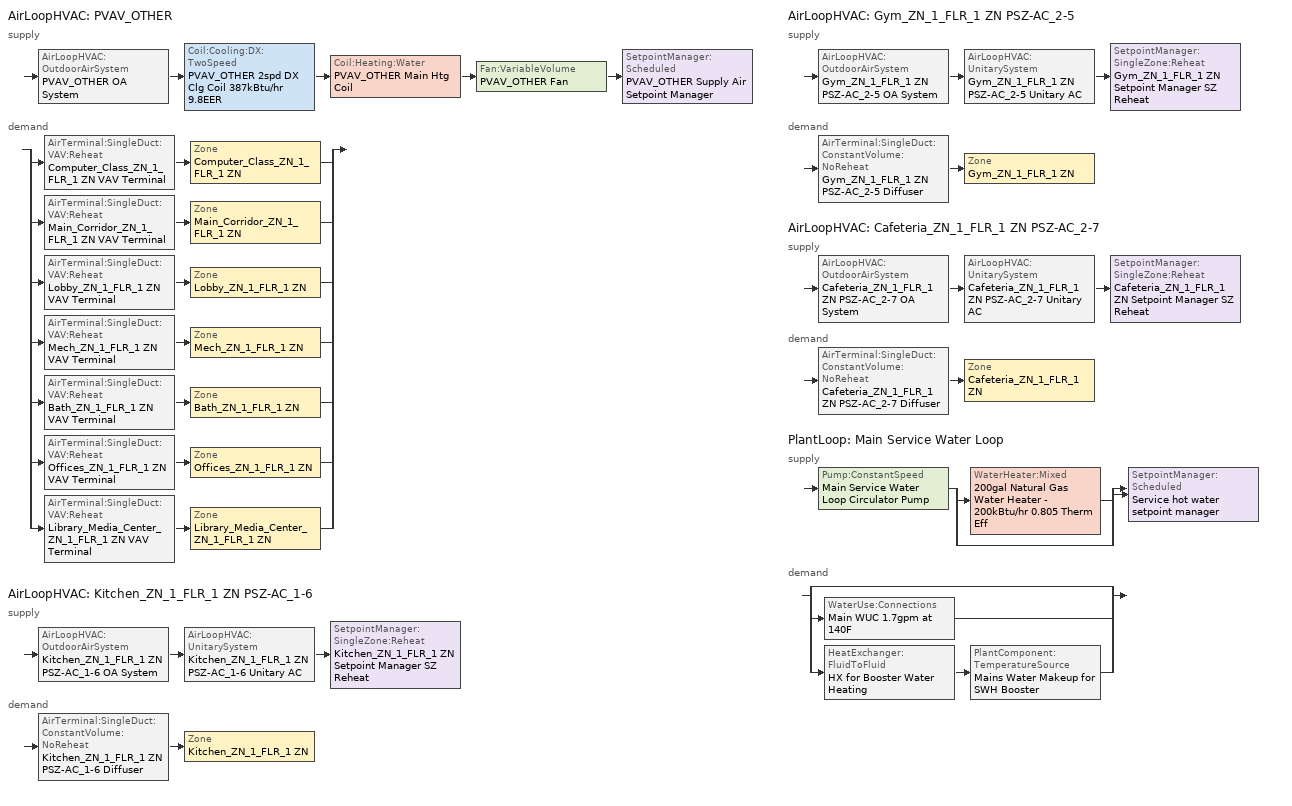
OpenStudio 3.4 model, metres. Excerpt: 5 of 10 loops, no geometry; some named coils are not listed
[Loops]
AirLoopHVAC 'PVAV_OTHER'
 supply: AirLoopHVAC:OutdoorAirSystem 'PVAV_OTHER OA System' > Coil:Cooling:DX:TwoSpeed 'PVAV_OTHER 2spd DX Clg Coil 387kBtu/hr 9.8EER' > Coil:Heating:Water 'PVAV_OTHER Main Htg Coil' > Fan:VariableVolume 'PVAV_OTHER Fan' > SetpointManager:Scheduled 'PVAV_OTHER Supply Air Setpoint Manager'
 demand: split
  | AirTerminal:SingleDuct:VAV:Reheat 'Computer_Class_ZN_1_FLR_1 ZN VAV Terminal' > Zone 'Computer_Class_ZN_1_FLR_1 ZN'
  | AirTerminal:SingleDuct:VAV:Reheat 'Main_Corridor_ZN_1_FLR_1 ZN VAV Terminal' > Zone 'Main_Corridor_ZN_1_FLR_1 ZN'
  | AirTerminal:SingleDuct:VAV:Reheat 'Lobby_ZN_1_FLR_1 ZN VAV Terminal' > Zone 'Lobby_ZN_1_FLR_1 ZN'
  | AirTerminal:SingleDuct:VAV:Reheat 'Mech_ZN_1_FLR_1 ZN VAV Terminal' > Zone 'Mech_ZN_1_FLR_1 ZN'
  | AirTerminal:SingleDuct:VAV:Reheat 'Bath_ZN_1_FLR_1 ZN VAV Terminal' > Zone 'Bath_ZN_1_FLR_1 ZN'
  | AirTerminal:SingleDuct:VAV:Reheat 'Offices_ZN_1_FLR_1 ZN VAV Terminal' > Zone 'Offices_ZN_1_FLR_1 ZN'
  | AirTerminal:SingleDuct:VAV:Reheat 'Library_Media_Center_ZN_1_FLR_1 ZN VAV Terminal' > Zone 'Library_Media_Center_ZN_1_FLR_1 ZN'
AirLoopHVAC 'Kitchen_ZN_1_FLR_1 ZN PSZ-AC_1-6'
 supply: AirLoopHVAC:OutdoorAirSystem 'Kitchen_ZN_1_FLR_1 ZN PSZ-AC_1-6 OA System' > AirLoopHVAC:UnitarySystem 'Kitchen_ZN_1_FLR_1 ZN PSZ-AC_1-6 Unitary AC' > SetpointManager:SingleZone:Reheat 'Kitchen_ZN_1_FLR_1 ZN Setpoint Manager SZ Reheat'
 demand: AirTerminal:SingleDuct:ConstantVolume:NoReheat 'Kitchen_ZN_1_FLR_1 ZN PSZ-AC_1-6 Diffuser' > Zone 'Kitchen_ZN_1_FLR_1 ZN'
AirLoopHVAC 'Gym_ZN_1_FLR_1 ZN PSZ-AC_2-5'
 supply: AirLoopHVAC:OutdoorAirSystem 'Gym_ZN_1_FLR_1 ZN PSZ-AC_2-5 OA System' > AirLoopHVAC:UnitarySystem 'Gym_ZN_1_FLR_1 ZN PSZ-AC_2-5 Unitary AC' > SetpointManager:SingleZone:Reheat 'Gym_ZN_1_FLR_1 ZN Setpoint Manager SZ Reheat'
 demand: AirTerminal:SingleDuct:ConstantVolume:NoReheat 'Gym_ZN_1_FLR_1 ZN PSZ-AC_2-5 Diffuser' > Zone 'Gym_ZN_1_FLR_1 ZN'
AirLoopHVAC 'Cafeteria_ZN_1_FLR_1 ZN PSZ-AC_2-7'
 supply: AirLoopHVAC:OutdoorAirSystem 'Cafeteria_ZN_1_FLR_1 ZN PSZ-AC_2-7 OA System' > AirLoopHVAC:UnitarySystem 'Cafeteria_ZN_1_FLR_1 ZN PSZ-AC_2-7 Unitary AC' > SetpointManager:SingleZone:Reheat 'Cafeteria_ZN_1_FLR_1 ZN Setpoint Manager SZ Reheat'
 demand: AirTerminal:SingleDuct:ConstantVolume:NoReheat 'Cafeteria_ZN_1_FLR_1 ZN PSZ-AC_2-7 Diffuser' > Zone 'Cafeteria_ZN_1_FLR_1 ZN'
PlantLoop 'Main Service Water Loop'
 supply: Pump:ConstantSpeed 'Main Service Water Loop Circulator Pump' > split
  | WaterHeater:Mixed '200gal Natural Gas Water Heater - 200kBtu/hr 0.805 Therm Eff'
  | bypass
  join > SetpointManager:Scheduled 'Service hot water setpoint manager'
 demand: split
  | bypass
  | WaterUse:Connections 'Main WUC 1.7gpm at 140F'
  | HeatExchanger:FluidToFluid 'HX for Booster Water Heating' > PlantComponent:TemperatureSource 'Mains Water Makeup for SWH Booster'
[Sizing:Zone] Zone Cooling Design Supply Air Temperature Input Method=SupplyAirTemperature; Zone Cooling Design Supply Air Temperature {C}=12.7778; Zone Cooling Design Supply Air Temperature Difference {deltaC}=11.11; Zone Heating Design Supply Air Temperature Input Method=SupplyAirTemperature; Zone Heating Design Supply Air Temperature {C}=50; Zone Heating Design Supply Air Temperature Difference {deltaC}=11.11; Zone Cooling Design Supply Air Humidity Ratio {kg-H2O/kg-air}=0.0085; Zone Heating Design Supply Air Humidity Ratio {kg-H2O/kg-air}=0.008; Cooling Design Air Flow Method=DesignDay; Heating Design Air Flow Method=DesignDay; Account for Dedicated Outdoor Air System=No; Dedicated Outdoor Air System Control Strategy=NeutralSupplyAir; Dedicated Outdoor Air Low Setpoint Temperature for Design {C}=autosize; Dedicated Outdoor Air High Setpoint Temperature for Design {C}=autosize
Name | Design Minimum Zone Ventilation Efficiency
Bath_ZN_1_FLR_1 ZN; Computer_Class_ZN_1_FLR_1 ZN; Library_Media_Center_ZN_1_FLR_1 ZN; Lobby_ZN_1_FLR_1 ZN; Main_Corridor_ZN_1_FLR_1 ZN; Mech_ZN_1_FLR_1 ZN; Offices_ZN_1_FLR_1 ZN | 0.6
Cafeteria_ZN_1_FLR_1 ZN; Gym_ZN_1_FLR_1 ZN; Kitchen_ZN_1_FLR_1 ZN
[Zone equipment]
Bath_ZN_1_FLR_1 ZN: Bath_ZN_1_FLR_1 ZN VAV Terminal, Bath_ZN_1_FLR_1 ZN Exhaust Fan
Cafeteria_ZN_1_FLR_1 ZN: Cafeteria_ZN_1_FLR_1 ZN PSZ-AC_2-7 Diffuser
Computer_Class_ZN_1_FLR_1 ZN: Computer_Class_ZN_1_FLR_1 ZN VAV Terminal
Gym_ZN_1_FLR_1 ZN: Gym_ZN_1_FLR_1 ZN PSZ-AC_2-5 Diffuser
Kitchen_ZN_1_FLR_1 ZN: Kitchen_ZN_1_FLR_1 ZN PSZ-AC_1-6 Diffuser, Kitchen_ZN_1_FLR_1 ZN Exhaust Fan
Library_Media_Center_ZN_1_FLR_1 ZN: Library_Media_Center_ZN_1_FLR_1 ZN VAV Terminal, Library_Media_Center_ZN_1_FLR_1 ZN Dummy Transfer Air (Source) Fan
Lobby_ZN_1_FLR_1 ZN: Lobby_ZN_1_FLR_1 ZN VAV Terminal
Main_Corridor_ZN_1_FLR_1 ZN: Main_Corridor_ZN_1_FLR_1 ZN VAV Terminal
Mech_ZN_1_FLR_1 ZN: Mech_ZN_1_FLR_1 ZN VAV Terminal
Offices_ZN_1_FLR_1 ZN: Offices_ZN_1_FLR_1 ZN VAV Terminal
[PlantLoop]
Main Service Water Loop: Glycol Concentration=0; Maximum Loop Temperature {C}=60; Minimum Loop Temperature {C}=10; Plant Loop Volume {m3}=Autocalculate; Load Distribution Scheme=Optimal
[Sizing:Plant]
Main Service Water Loop: Loop Type=Heating; Design Loop Exit Temperature {C}=60; Loop Design Temperature Difference {deltaC}=5; Sizing Option=NonCoincident; Zone Timesteps in Averaging Window=1; Coincident Sizing Factor Mode=None
[SetpointManager:Scheduled] Control Variable=Temperature
Name | Schedule | Setpoint Node or NodeList
PVAV_OTHER Supply Air Setpoint Manager | Supply Air Temp - 55.0F | PVAV_OTHER Supply Outlet Node
Service hot water setpoint manager | Service Water Loop Temp - 140F | Main Service Water Loop Supply Outlet Node
[AirLoopHVAC] Availability Schedule=SchoolPrimary HVACOperationSchd; Design Supply Air Flow Rate {m3/s}=autosize; Design Return Air Flow Fraction of Supply Air Flow=1
PVAV_OTHER; Kitchen_ZN_1_FLR_1 ZN PSZ-AC_1-6; Gym_ZN_1_FLR_1 ZN PSZ-AC_2-5; Cafeteria_ZN_1_FLR_1 ZN PSZ-AC_2-7
[Sizing:System] Type of Load to Size On=Sensible; Preheat Design Temperature {C}=7.22222; Preheat Design Humidity Ratio {kg-H2O/kg-Air}=0.008; Precool Design Temperature {C}=12.7778; Precool Design Humidity Ratio {kg-H2O/kg-Air}=0.008; Central Cooling Design Supply Air Temperature {C}=12.7778; Sizing Option=Coincident; 100% Outdoor Air in Cooling=No; 100% Outdoor Air in Heating=No; Central Cooling Design Supply Air Humidity Ratio {kg-H2O/kg-Air}=0.0085; Central Heating Design Supply Air Humidity Ratio {kg-H2O/kg-Air}=0.008; Cooling Design Air Flow Method=DesignDay; Heating Design Air Flow Method=DesignDay; System Outdoor Air Method=ZoneSum; Zone Maximum Outdoor Air Fraction=1; Cooling Supply Air Flow Rate Per Floor Area {m3/s-m2}=0.00996765; Cooling Fraction of Autosized Cooling Supply Air Flow Rate=1; Cooling Supply Air Flow Rate Per Unit Cooling Capacity {m3/s-W}=3.94755e-05; Heating Supply Air Flow Rate Per Floor Area {m3/s-m2}=0.00996765; Heating Fraction of Autosized Heating Supply Air Flow Rate=1; Heating Fraction of Autosized Cooling Supply Air Flow Rate=1; Heating Supply Air Flow Rate Per Unit Heating Capacity {m3/s-W}=3.15882e-05; Cooling Design Capacity Method=CoolingDesignCapacity; Cooling Design Capacity {W}=autosize; Cooling Design Capacity Per Floor Area {W/m2}=234.7; Fraction of Autosized Cooling Design Capacity=1; Heating Design Capacity Method=HeatingDesignCapacity; Heating Design Capacity {W}=autosize; Heating Design Capacity Per Floor Area {W/m2}=157; Fraction of Autosized Heating Design Capacity=1; Central Cooling Capacity Control Method=OnOff; Occupant Diversity=autosize
Name | Design Outdoor Air Flow Rate {m3/s} | Central Heating Maximum System Air Flow Ratio | Central Heating Design Supply Air Temperature {C}
PVAV_OTHER | 2.188337 | 0.3 | 12.7778
Kitchen_ZN_1_FLR_1 ZN PSZ-AC_1-6; Gym_ZN_1_FLR_1 ZN PSZ-AC_2-5; Cafeteria_ZN_1_FLR_1 ZN PSZ-AC_2-7 | Autosize | 1 | 50
[Fan:VariableVolume]
PVAV_OTHER Fan: Availability Schedule=Always On Discrete; Fan Total Efficiency=0.6006; Pressure Rise {Pa}=1389.92; Maximum Flow Rate {m3/s}=Autosize; Fan Power Minimum Flow Rate Input Method=Fraction; Fan Power Minimum Flow Fraction=0.25; Fan Power Minimum Air Flow Rate {m3/s}=0; Motor Efficiency=0.924; Motor In Airstream Fraction=1; Fan Power Coefficient 1=0.04076; Fan Power Coefficient 2=0.0881; Fan Power Coefficient 3=-0.0729; Fan Power Coefficient 4=0.9437; Fan Power Coefficient 5=0
[Coil:Cooling:DX:TwoSpeed] Availability Schedule=Always On Discrete; Rated High Speed Total Cooling Capacity {W}=Autosize; Rated High Speed Sensible Heat Ratio=Autosize; Rated High Speed Air Flow Rate {m3/s}=Autosize; Unit Internal Static Air Pressure {Pa}=773.3; Total Cooling Capacity Function of Temperature Curve=PSZ-AC_Unitary_PackagecoolCapFT; Total Cooling Capacity Function of Flow Fraction Curve=PSZ-AC_Unitary_PackagecoolFFF; Energy Input Ratio Function of Temperature Curve=PSZ-AC DX Unitary Package EIRFT; Energy Input Ratio Function of Flow Fraction Curve=PSZ-AC_Unitary_PackagecoolEIRFFF; Part Load Fraction Correlation Curve=PSZ-AC_Unitary_PackagecoolPLR; Rated Low Speed Total Cooling Capacity {W}=Autosize; Rated Low Speed Sensible Heat Ratio=0.69; Low Speed Total Cooling Capacity Function of Temperature Curve=PSZ-AC_Unitary_PackagecoolCapFT; Low Speed Energy Input Ratio Function of Temperature Curve=PSZ-AC DX Unitary Package EIRFT; Condenser Type=AirCooled; Minimum Outdoor Dry-Bulb Temperature for Compressor Operation {C}=-25; High Speed Evaporative Condenser Effectiveness=0; High Speed Evaporative Condenser Air Flow Rate {m3/s}=Autosize; High Speed Evaporative Condenser Pump Rated Power Consumption {W}=Autosize; Low Speed Evaporative Condenser Effectiveness=0; Low Speed Evaporative Condenser Air Flow Rate {m3/s}=Autosize; Low Speed Evaporative Condenser Pump Rated Power Consumption {W}=Autosize; Basin Heater Capacity {W/K}=10; Basin Heater Setpoint Temperature {C}=2
Name | Rated High Speed COP {W/W} | Rated Low Speed COP {W/W}
PVAV_OTHER 2spd DX Clg Coil 387kBtu/hr 9.8EER | 3.39929 | 3.39929
Kitchen_ZN_1_FLR_1 ZN PSZ-AC_1-6 2spd DX AC Clg Coil 89kBtu/hr 11.0EER; Gym_ZN_1_FLR_1 ZN PSZ-AC_2-5 2spd DX AC Clg Coil 97kBtu/hr 11.0EER | 3.79883 | 3.79883
Cafeteria_ZN_1_FLR_1 ZN PSZ-AC_2-7 2spd DX AC Clg Coil 176kBtu/hr 10.8EER | 3.73224 | 3.73224
[Controller:OutdoorAir] Maximum Outdoor Air Flow Rate {m3/s}=Autosize; Economizer Control Type=DifferentialEnthalpy; Economizer Control Action Type=ModulateFlow; Lockout Type=LockoutWithHeating; Minimum Limit Type=FixedMinimum; Minimum Outdoor Air Schedule=SchoolPrimary MinOA_MotorizedDamper_Sched; High Humidity Control=No
Name | Minimum Outdoor Air Flow Rate {m3/s} | Controller Mechanical Ventilation | Heat Recovery Bypass Control Type | Maximum Fraction of Outdoor Air Schedule
Controller Outdoor Air 4 | 0 | PVAV_OTHER Ventilation Controller | BypassWhenWithinEconomizerLimits
Kitchen_ZN_1_FLR_1 ZN PSZ-AC_1-6 OA System Controller | autosize | Controller Mechanical Ventilation 1 | BypassWhenWithinEconomizerLimits
Gym_ZN_1_FLR_1 ZN PSZ-AC_2-5 OA System Controller | 0 | Controller Mechanical Ventilation 2 | BypassWhenWithinEconomizerLimits | GymZN1FLR1ZNPSZAC25maxOASch
Cafeteria_ZN_1_FLR_1 ZN PSZ-AC_2-7 OA System Controller | autosize | Controller Mechanical Ventilation 3 | BypassWhenOAFlowGreaterThanMinimum | CafeteriaZN1FLR1ZNPSZAC27maxOASch
[Controller:MechanicalVentilation]
Name | Availability Schedule | Demand Controlled Ventilation
PVAV_OTHER Ventilation Controller | SchoolPrimary MinOA_MotorizedDamper_Sched
Controller Mechanical Ventilation 1; Controller Mechanical Ventilation 3 | Always On Discrete
Controller Mechanical Ventilation 2 | Always On Discrete | Yes
[AirLoopHVAC:OutdoorAirSystem]
Name | Controller
PVAV_OTHER OA System | Controller Outdoor Air 4
Kitchen_ZN_1_FLR_1 ZN PSZ-AC_1-6 OA System | Kitchen_ZN_1_FLR_1 ZN PSZ-AC_1-6 OA System Controller
Gym_ZN_1_FLR_1 ZN PSZ-AC_2-5 OA System | Gym_ZN_1_FLR_1 ZN PSZ-AC_2-5 OA System Controller
Cafeteria_ZN_1_FLR_1 ZN PSZ-AC_2-7 OA System | Cafeteria_ZN_1_FLR_1 ZN PSZ-AC_2-7 OA System Controller
[AirTerminal:SingleDuct:VAV:Reheat] Availability Schedule=Always On Discrete; Maximum Air Flow Rate {m3/s}=AutoSize; Zone Minimum Air Flow Input Method=Constant; Constant Minimum Air Flow Fraction=0.44843; Fixed Minimum Air Flow Rate {m3/s}=0; Maximum Hot Water or Steam Flow Rate {m3/s}=AutoSize; Minimum Hot Water or Steam Flow Rate {m3/s}=0; Convergence Tolerance=0.001; Damper Heating Action=ReverseWithLimits; Maximum Flow per Zone Floor Area During Reheat {m3/s-m2}=AutoSize; Maximum Flow Fraction During Reheat=AutoSize; Maximum Reheat Air Temperature {C}=50; Control For Outdoor Air=No
Name | Reheat Coil
Computer_Class_ZN_1_FLR_1 ZN VAV Terminal | Computer_Class_ZN_1_FLR_1 ZN Reheat Coil
Main_Corridor_ZN_1_FLR_1 ZN VAV Terminal | Main_Corridor_ZN_1_FLR_1 ZN Reheat Coil
Lobby_ZN_1_FLR_1 ZN VAV Terminal | Lobby_ZN_1_FLR_1 ZN Reheat Coil
Mech_ZN_1_FLR_1 ZN VAV Terminal | Mech_ZN_1_FLR_1 ZN Reheat Coil
Bath_ZN_1_FLR_1 ZN VAV Terminal | Bath_ZN_1_FLR_1 ZN Reheat Coil
Offices_ZN_1_FLR_1 ZN VAV Terminal | Offices_ZN_1_FLR_1 ZN Reheat Coil
Library_Media_Center_ZN_1_FLR_1 ZN VAV Terminal | Library_Media_Center_ZN_1_FLR_1 ZN Reheat Coil
[SetpointManager:SingleZone:Reheat] Minimum Supply Air Temperature {C}=12.7778; Maximum Supply Air Temperature {C}=50
Name | Control Zone | Setpoint Node or NodeList
Kitchen_ZN_1_FLR_1 ZN Setpoint Manager SZ Reheat | Kitchen_ZN_1_FLR_1 ZN | Kitchen_ZN_1_FLR_1 ZN PSZ-AC_1-6 Supply Outlet Node
Gym_ZN_1_FLR_1 ZN Setpoint Manager SZ Reheat | Gym_ZN_1_FLR_1 ZN | Gym_ZN_1_FLR_1 ZN PSZ-AC_2-5 Supply Outlet Node
Cafeteria_ZN_1_FLR_1 ZN Setpoint Manager SZ Reheat | Cafeteria_ZN_1_FLR_1 ZN | Cafeteria_ZN_1_FLR_1 ZN PSZ-AC_2-7 Supply Outlet Node
[Coil:Heating:Gas] Availability Schedule=Always On Discrete; Gas Burner Efficiency=0.8; Nominal Capacity {W}=AutoSize; Parasitic Electric Load {W}=0; Parasitic Gas Load {W}=0
Kitchen_ZN_1_FLR_1 ZN PSZ-AC_1-6 Gas Htg Coil 187kBtu/hr 0.8 Thermal Eff; Gym_ZN_1_FLR_1 ZN PSZ-AC_2-5 Gas Htg Coil 191kBtu/hr 0.8 Thermal Eff; Cafeteria_ZN_1_FLR_1 ZN PSZ-AC_2-7 Gas Htg Coil 401kBtu/hr 0.8 Thermal Eff
[Coil:Heating:Electric] Availability Schedule=Always Off Discrete; Efficiency=1; Nominal Capacity {W}=0
Kitchen_ZN_1_FLR_1 ZN PSZ-AC_1-6 No Heat; Gym_ZN_1_FLR_1 ZN PSZ-AC_2-5 No Heat; Cafeteria_ZN_1_FLR_1 ZN PSZ-AC_2-7 No Heat
[Fan:OnOff] Availability Schedule=Always On Discrete; Pressure Rise {Pa}=622.722; Maximum Flow Rate {m3/s}=autosize; Motor In Airstream Fraction=1
Name | Fan Total Efficiency | Motor Efficiency | Fan Power Ratio Function of Speed Ratio Curve | Fan Efficiency Ratio Function of Speed Ratio Curve
Kitchen_ZN_1_FLR_1 ZN PSZ-AC_1-6 Fan | 0.56225 | 0.865 | Fan On Off Power Curve | Fan On Off Efficiency Curve
Gym_ZN_1_FLR_1 ZN PSZ-AC_2-5 Fan | 0.56225 | 0.865 | Fan On Off Power Curve 1 | Fan On Off Efficiency Curve 1
Cafeteria_ZN_1_FLR_1 ZN PSZ-AC_2-7 Fan | 0.58175 | 0.895 | Fan On Off Power Curve 2 | Fan On Off Efficiency Curve 2
[AirLoopHVAC:UnitarySystem] Control Type=Load; Dehumidification Control Type=None; Availability Schedule=SchoolPrimary HVACOperationSchd; Fan Placement=DrawThrough; Supply Air Fan Operating Mode Schedule=SchoolPrimary HVACOperationSchd; DX Heating Coil Sizing Ratio=1; Use DOAS DX Cooling Coil=No; DOAS DX Cooling Coil Leaving Minimum Air Temperature {C}=2; Latent Load Control=SensibleOnlyLoadControl; Supply Air Flow Rate During Cooling Operation {m3/s}=Autosize; Supply Air Flow Rate During Heating Operation {m3/s}=Autosize; Supply Air Flow Rate When No Cooling or Heating is Required {m3/s}=Autosize; Maximum Supply Air Temperature {C}=80; Maximum Outdoor Dry-Bulb Temperature for Supplemental Heater Operation {C}=21; Maximum Cycling Rate {cycles/hr}=2.5; Heat Pump Time Constant {s}=60; Fraction of On-Cycle Power Use=0.01; Heat Pump Fan Delay Time {s}=60; Ancilliary On-Cycle Electric Power {W}=0; Ancilliary Off-Cycle Electric Power {W}=0
Name | Controlling Zone or Thermostat Location | Supply Fan | Heating Coil | Cooling Coil | Supplemental Heating Coil
Kitchen_ZN_1_FLR_1 ZN PSZ-AC_1-6 Unitary AC | Kitchen_ZN_1_FLR_1 ZN | Kitchen_ZN_1_FLR_1 ZN PSZ-AC_1-6 Fan | Kitchen_ZN_1_FLR_1 ZN PSZ-AC_1-6 Gas Htg Coil 187kBtu/hr 0.8 Thermal Eff | Kitchen_ZN_1_FLR_1 ZN PSZ-AC_1-6 2spd DX AC Clg Coil 89kBtu/hr 11.0EER | Kitchen_ZN_1_FLR_1 ZN PSZ-AC_1-6 No Heat
Gym_ZN_1_FLR_1 ZN PSZ-AC_2-5 Unitary AC | Gym_ZN_1_FLR_1 ZN | Gym_ZN_1_FLR_1 ZN PSZ-AC_2-5 Fan | Gym_ZN_1_FLR_1 ZN PSZ-AC_2-5 Gas Htg Coil 191kBtu/hr 0.8 Thermal Eff | Gym_ZN_1_FLR_1 ZN PSZ-AC_2-5 2spd DX AC Clg Coil 97kBtu/hr 11.0EER | Gym_ZN_1_FLR_1 ZN PSZ-AC_2-5 No Heat
Cafeteria_ZN_1_FLR_1 ZN PSZ-AC_2-7 Unitary AC | Cafeteria_ZN_1_FLR_1 ZN | Cafeteria_ZN_1_FLR_1 ZN PSZ-AC_2-7 Fan | Cafeteria_ZN_1_FLR_1 ZN PSZ-AC_2-7 Gas Htg Coil 401kBtu/hr 0.8 Thermal Eff | Cafeteria_ZN_1_FLR_1 ZN PSZ-AC_2-7 2spd DX AC Clg Coil 176kBtu/hr 10.8EER | Cafeteria_ZN_1_FLR_1 ZN PSZ-AC_2-7 No Heat
[AirTerminal:SingleDuct:ConstantVolume:NoReheat] Availability Schedule=Always On Discrete; Maximum Air Flow Rate {m3/s}=AutoSize
Kitchen_ZN_1_FLR_1 ZN PSZ-AC_1-6 Diffuser; Gym_ZN_1_FLR_1 ZN PSZ-AC_2-5 Diffuser; Cafeteria_ZN_1_FLR_1 ZN PSZ-AC_2-7 Diffuser
[Fan:ZoneExhaust] System Availability Manager Coupling Mode=Decoupled
Name | Availability Schedule | Fan Total Efficiency | Pressure Rise {Pa} | Maximum Flow Rate {m3/s} | Flow Fraction Schedule | Balanced Exhaust Fraction Schedule
Kitchen_ZN_1_FLR_1 ZN Exhaust Fan | SchoolPrimary Kitchen_Exhaust_SCH | 0.385 | 124.544 | 2.12376 | SchoolSecondary Kitchen_Exhaust_SCH_DCV | SchoolSecondary Kitchen Exhaust Fan Balanced Exhaust Fraction Schedule
Bath_ZN_1_FLR_1 ZN Exhaust Fan | SchoolPrimary Hours_of_operation | 0.385 | 124.544 | 0.283168
Library_Media_Center_ZN_1_FLR_1 ZN Dummy Transfer Air (Source) Fan | SchoolPrimary Hours_of_operation | 1 | 0 | 0.283168 |  | Bath_ZN_1_FLR_1 ZN Exhaust Fan Balanced Air Flow Schedule
[Refrigeration:System]
RefrSystem - Primary School: Refrigeration Condenser=Refrigeration Condenser Air Cooled 1; Minimum Condensing Temperature {C}=21; Refrigeration System Working Fluid Type=R404a; Suction Temperature Control Type=ConstantSuctionTemperature; Suction Piping Zone=Kitchen_ZN_1_FLR_1 ZN
[Refrigeration:Case]
Case Primary School: Availability Schedule=Always On Discrete; Zone=Kitchen_ZN_1_FLR_1 ZN; Rated Ambient Temperature {C}=23.8889; Rated Ambient Relative Humidity {percent}=55; Rated Total Cooling Capacity per Unit Length {W/m}=734; Rated Latent Heat Ratio=0.08; Rated Runtime Fraction=0.85; Case Length {m}=3.66; Case Operating Temperature {C}=2; Latent Case Credit Curve Type=CaseTemperatureMethod; Latent Case Credit Curve=Refrigeration Case Latent Credit Curve; Standard Case Fan Power per Unit Length {W/m}=15.7143; Operating Case Fan Power per Unit Length {W/m}=15.7143; Standard Case Lighting Power per Unit Length {W/m}=33; Installed Case Lighting Power per Unit Length {W/m}=33; Case Lighting Schedule=SchoolPrimary walkin_occ_lght_SCH; Fraction of Lighting Energy to Case=1; Anti-Sweat Heater Control Type=None; Humidity at Zero Anti-Sweat Heater Energy {percent}=0; Case Height {m}=1.5; Fraction of Anti-Sweat Heater Energy to Case=0.2; Case Defrost Power per Unit Length {W/m}=0; Case Defrost Type=None; Case Defrost Schedule=Refrigeration Defrost Schedule; Case Defrost Drip-Down Schedule=Refrigeration Defrost Schedule 1; Defrost Energy Correction Curve Type=None; Under Case HVAC Return Air Fraction=0.05; Refrigerated Case Restocking Schedule=SchoolPrimary Kitchen_ZN_1_FLR_1_Case:2_SELFCONTAINEDDISPLAYCASE_CaseStockingSched; Case Credit Fraction Schedule=Refrigeration Case Credit Schedule; Design Evaporator Temperature or Brine Inlet Temperature {C}=-5.56
[Refrigeration:WalkIn]
Walk-In Primary School: Availability Schedule=Always On Discrete; Rated Coil Cooling Capacity {W}=2686.44; Operating Temperature {C}=-23; Rated Cooling Source Temperature {C}=-28.3333; Rated Total Heating Power {W}=0; Rated Cooling Coil Fan Power {W}=249.978; Rated Circulation Fan Power {W}=0; Rated Total Lighting Power {W}=120.78; Lighting Schedule=SchoolSecondary BLDG_LIGHT_SCH; Defrost Type=Electric; Defrost Control Type=TimeSchedule; Defrost Schedule=Refrigeration Defrost Schedule 2; Defrost Drip-Down Schedule=Refrigeration Defrost Schedule 3; Defrost Power {W}=1500.6; Temperature Termination Defrost Fraction to Ice=0.7; Restocking Schedule=Kitchen_ZN_1_FLR_1_Case:1_WALKINFREEZER_WalkInStockingSched; Insulated Floor Surface Area {m2}=11.1484; Insulated Floor U-Value {W/m2-K}=0.207; WalkIn Zone Boundary 1=Refrigeration Walk In Zone Boundary 1
[Refrigeration:WalkIn:ZoneBoundary]
Refrigeration Walk In Zone Boundary 1: Zone=Kitchen_ZN_1_FLR_1 ZN; Total Insulated Surface Area Facing Zone {m2}=43.4; Insulated Surface U-Value Facing Zone {W/m2-K}=0.235; Area of Stocking Doors Facing Zone {m2}=2; Height of Stocking Doors Facing Zone {m}=2; Stocking Door Opening Schedule Name Facing Zone=door_wi_sched; Stocking Door Opening Protection Type Facing Zone=StripCurtain
[Refrigeration:Condenser:AirCooled]
Refrigeration Condenser Air Cooled 1: Rated Effective Total Heat Rejection Rate Curve=Curve Linear 1; Rated Subcooling Temperature Difference {deltaC}=0; Condenser Fan Speed Control Type=Fixed; Rated Fan Power {W}=946.525; Minimum Fan Air Flow Ratio=0.1
[EnergyManagementSystem:Sensor] Output Variable or Output Meter=Zone Lights Electricity Rate
Name | Output Variable or Output Meter Index Key
Bath_ZN_1_FLR_1ZN_LSr | Bath_ZN_1_FLR_1 ZN
Cafeteria_ZN_1_FLR_1ZN_LSr | Cafeteria_ZN_1_FLR_1 ZN
bob | Computer_Class_ZN_1_FLR_1 ZN
Gym_ZN_1_FLR_1ZN_LSr | Gym_ZN_1_FLR_1 ZN
Kitchen_ZN_1_FLR_1ZN_LSr | Kitchen_ZN_1_FLR_1 ZN
Library_Media_Center_ZN_1_FLR_1ZN_LSr | Library_Media_Center_ZN_1_FLR_1 ZN
Lobby_ZN_1_FLR_1ZN_LSr | Lobby_ZN_1_FLR_1 ZN
Main_Corridor_ZN_1_FLR_1ZN_LSr | Main_Corridor_ZN_1_FLR_1 ZN
Mech_ZN_1_FLR_1ZN_LSr | Mech_ZN_1_FLR_1 ZN
Offices_ZN_1_FLR_1ZN_LSr | Offices_ZN_1_FLR_1 ZN
[EnergyManagementSystem:Program]
PVAVPOD1OptimumStartProg0: IF DaylightSavings==0 && DayOfWeek>1 && Hour==5 && OAT_1<23.9 && OAT_1>1.7; SET PVAVPOD1ClgSch0 = 29.4; SET PVAVPOD1HtgSch0 = 15.6; ELSEIF DaylightSavings==0 && DayOfWeek==1 && Hour==7 && OAT_1<23.9 && OAT_1>1.7; SET PVAVPOD1ClgSch0 = 29.4; SET PVAVPOD1HtgSch0 = 15.6; ELSEIF DaylightSavings==1 && DayOfWeek>1 && Hour==4 && OAT_1<23.9 && OAT_1>1.7; SET PVAVPOD1ClgSch0 = 29.4; SET PVAVPOD1HtgSch0 = 15.6; ELSEIF DaylightSavings==1 && DayOfWeek==1 && Hour==6 && OAT_1<23.9 && OAT_1>1.7; SET PVAVPOD1ClgSch0 = 29.4; SET PVAVPOD1HtgSch0 = 15.6; ELSE; SET PVAVPOD1ClgSch0 = NULL; SET PVAVPOD1HtgSch0 = NULL; ENDIF
PVAVPOD2OptimumStartProg0: IF DaylightSavings==0 && DayOfWeek>1 && Hour==5 && OAT_2<23.9 && OAT_2>1.7; SET PVAVPOD2ClgSch0 = 29.4; SET PVAVPOD2HtgSch0 = 15.6; ELSEIF DaylightSavings==0 && DayOfWeek==1 && Hour==7 && OAT_2<23.9 && OAT_2>1.7; SET PVAVPOD2ClgSch0 = 29.4; SET PVAVPOD2HtgSch0 = 15.6; ELSEIF DaylightSavings==1 && DayOfWeek>1 && Hour==4 && OAT_2<23.9 && OAT_2>1.7; SET PVAVPOD2ClgSch0 = 29.4; SET PVAVPOD2HtgSch0 = 15.6; ELSEIF DaylightSavings==1 && DayOfWeek==1 && Hour==6 && OAT_2<23.9 && OAT_2>1.7; SET PVAVPOD2ClgSch0 = 29.4; SET PVAVPOD2HtgSch0 = 15.6; ELSE; SET PVAVPOD2ClgSch0 = NULL; SET PVAVPOD2HtgSch0 = NULL; ENDIF
Init_cafeteria_zn_1_flr_1_zn_psz_ac_2_7_supply_outlet_node_Temperature_Setpoint: SET cafeteria_zn_1_flr_1_zn_psz_ac_2_7_supply_outlet_node_Temperature_Setpoint = NULL; SET cafeteria_zn_1_flr_1_zn_psz_ac_2_7_supply_outlet_node_Temperature_Setpoint_Enable = 0
Override_cafeteria_zn_1_flr_1_zn_psz_ac_2_7_supply_outlet_node_Temperature_Setpoint: IF cafeteria_zn_1_flr_1_zn_psz_ac_2_7_supply_outlet_node_Temperature_Setpoint_Enable == 1; SET Energy_Management_System_Actuator_1 = cafeteria_zn_1_flr_1_zn_psz_ac_2_7_supply_outlet_node_Temperature_Setpoint; ELSE; SET Energy_Management_System_Actuator_1 = NULL; ENDIF
Init_gym_zn_1_flr_1_zn_psz_ac_2_5_supply_outlet_node_Temperature_Setpoint: SET gym_zn_1_flr_1_zn_psz_ac_2_5_supply_outlet_node_Temperature_Setpoint = NULL; SET gym_zn_1_flr_1_zn_psz_ac_2_5_supply_outlet_node_Temperature_Setpoint_Enable = 0
Override_gym_zn_1_flr_1_zn_psz_ac_2_5_supply_outlet_node_Temperature_Setpoint: IF gym_zn_1_flr_1_zn_psz_ac_2_5_supply_outlet_node_Temperature_Setpoint_Enable == 1; SET Energy_Management_System_Actuator_2 = gym_zn_1_flr_1_zn_psz_ac_2_5_supply_outlet_node_Temperature_Setpoint; ELSE; SET Energy_Management_System_Actuator_2 = NULL; ENDIF
[Pump:ConstantSpeed]
Main Service Water Loop Circulator Pump: Rated Flow Rate {m3/s}=autosize; Rated Pump Head {Pa}=29891; Rated Power Consumption {W}=autosize; Motor Efficiency=0.7; Fraction of Motor Inefficiencies to Fluid Stream=0; Pump Control Type=Intermittent; Design Power Sizing Method=PowerPerFlowPerPressure; Design Electric Power per Unit Flow Rate {W/(m3/s)}=348701.1; Design Shaft Power per Unit Flow Rate per Unit Head {W-s/m3-Pa}=1.28205
[WaterHeater:Mixed]
200gal Natural Gas Water Heater - 200kBtu/hr 0.805 Therm Eff: Tank Volume {m3}=0.757082; Setpoint Temperature Schedule=Service Water Loop Temp - 140F; Deadband Temperature Difference {deltaC}=2; Maximum Temperature Limit {C}=60; Heater Control Type=Cycle; Heater Maximum Capacity {W}=58614.2; Heater Fuel Type=NaturalGas; Heater Thermal Efficiency=0.805128; Off Cycle Parasitic Fuel Consumption Rate {W}=970.33; Off Cycle Parasitic Fuel Type=NaturalGas; Off Cycle Parasitic Heat Fraction to Tank=0; On Cycle Parasitic Fuel Consumption Rate {W}=970.33; On Cycle Parasitic Fuel Type=NaturalGas; On Cycle Parasitic Heat Fraction to Tank=0; Ambient Temperature Indicator=ThermalZone; Ambient Temperature Thermal Zone=Mech_ZN_1_FLR_1 ZN; Off Cycle Loss Coefficient to Ambient Temperature {W/K}=9.66218; On Cycle Loss Coefficient to Ambient Temperature {W/K}=9.66218; Use Side Effectiveness=1; Source Side Effectiveness=1; Use Side Design Flow Rate {m3/s}=autosize; Source Side Design Flow Rate {m3/s}=autosize; Indirect Water Heating Recovery Time {hr}=1.5; Source Side Flow Control Mode=IndirectHeatPrimarySetpoint
[WaterHeater:Sizing]
200gal Natural Gas Water Heater - 200kBtu/hr 0.805 Therm Eff: Design Mode=PeakDraw; Time Storage Can Meet Peak Draw {hr}=0.538503; Time for Tank Recovery {hr}=0; Nominal Tank Volume for Autosizing Plant Connections {m3}=1
[WaterUse:Connections]
Main WUC 1.7gpm at 140F: Drain Water Heat Exchanger Type=None; Drain Water Heat Exchanger Destination=Plant; Water Use Equipment Name 1=Main Service Water Use 1.7gpm at 140F
[WaterUse:Equipment:Definition]
Main Service Water Use Def 1.7gpm: Peak Flow Rate {m3/s}=0.000107253; Target Temperature Schedule=Mixed Water At Faucet Temp - 140F; Sensible Fraction Schedule=Fraction Sensible - 0.2; Latent Fraction Schedule=Fraction Latent - 0.05
[WaterUse:Equipment]
Main Service Water Use 1.7gpm at 140F: Water Use Equipment Definition=Main Service Water Use Def 1.7gpm; Flow Rate Fraction Schedule=SchoolPrimary BLDG_SWH_SCH
[HeatExchanger:FluidToFluid]
HX for Booster Water Heating: Loop Demand Side Design Flow Rate {m3/s}=autosize; Loop Supply Side Design Flow Rate {m3/s}=autosize; Heat Exchange Model Type=Ideal; Heat Exchanger U-Factor Times Area Value {W/K}=autosize; Control Type=UncontrolledOn; Minimum Temperature Difference to Activate Heat Exchanger {deltaC}=0.01; Heat Transfer Metering End Use Type=LoopToLoop; Component Override Cooling Control Temperature Mode=Loop; Sizing Factor=1; Operation Minimum Temperature Limit {C}=0; Operation Maximum Temperature Limit {C}=100
[PlantComponent:TemperatureSource]
Mains Water Makeup for SWH Booster: Design Volume Flow Rate {m3/s}=autosize; Temperature Specification Type=Scheduled; Source Temperature {C}=8; Source Temperature Schedule=Mains Water Temperature
[EnergyManagementSystem:Actuator]
Name | Actuated Component | Actuated Component Type | Actuated Component Control Type
Energy_Management_System_Actuator_1 | Cafeteria_ZN_1_FLR_1 ZN PSZ-AC_2-7 Supply Outlet Node | System Node Setpoint | Temperature Setpoint
Energy_Management_System_Actuator_2 | Gym_ZN_1_FLR_1 ZN PSZ-AC_2-5 Supply Outlet Node | System Node Setpoint | Temperature Setpoint
Energy_Management_System_Actuator_3 | Kitchen_ZN_1_FLR_1 ZN PSZ-AC_1-6 Supply Outlet Node | System Node Setpoint | Temperature Setpoint
Energy_Management_System_Actuator_4 | Cafeteria_ZN_1_FLR_1 ZN PSZ-AC_2-7 Supply Outlet Node | System Node Setpoint | Humidity Ratio Setpoint
Energy_Management_System_Actuator_5 | Gym_ZN_1_FLR_1 ZN PSZ-AC_2-5 Supply Outlet Node | System Node Setpoint | Humidity Ratio Setpoint
Energy_Management_System_Actuator_6 | Kitchen_ZN_1_FLR_1 ZN PSZ-AC_1-6 Supply Outlet Node | System Node Setpoint | Humidity Ratio Setpoint
Energy_Management_System_Actuator_7 | Cafeteria_ZN_1_FLR_1 ZN PSZ-AC_2-7 Supply Outlet Node | System Node Setpoint | Mass Flow Rate Setpoint
Energy_Management_System_Actuator_8 | Gym_ZN_1_FLR_1 ZN PSZ-AC_2-5 Supply Outlet Node | System Node Setpoint | Mass Flow Rate Setpoint
Energy_Management_System_Actuator_9 | Kitchen_ZN_1_FLR_1 ZN PSZ-AC_1-6 Supply Outlet Node | System Node Setpoint | Mass Flow Rate Setpoint
Energy_Management_System_Actuator_10 | Bath_ZN_1_FLR_1 ZN | Zone Temperature Control | Heating Setpoint
Energy_Management_System_Actuator_11 | Cafeteria_ZN_1_FLR_1 ZN | Zone Temperature Control | Heating Setpoint
Energy_Management_System_Actuator_12 | Computer_Class_ZN_1_FLR_1 ZN | Zone Temperature Control | Heating Setpoint
Energy_Management_System_Actuator_22 | Gym_ZN_1_FLR_1 ZN | Zone Temperature Control | Heating Setpoint
Energy_Management_System_Actuator_23 | Kitchen_ZN_1_FLR_1 ZN | Zone Temperature Control | Heating Setpoint
Energy_Management_System_Actuator_24 | Library_Media_Center_ZN_1_FLR_1 ZN | Zone Temperature Control | Heating Setpoint
Energy_Management_System_Actuator_25 | Lobby_ZN_1_FLR_1 ZN | Zone Temperature Control | Heating Setpoint
Energy_Management_System_Actuator_26 | Main_Corridor_ZN_1_FLR_1 ZN | Zone Temperature Control | Heating Setpoint
Energy_Management_System_Actuator_27 | Mech_ZN_1_FLR_1 ZN | Zone Temperature Control | Heating Setpoint
Energy_Management_System_Actuator_34 | Offices_ZN_1_FLR_1 ZN | Zone Temperature Control | Heating Setpoint
Energy_Management_System_Actuator_35 | Bath_ZN_1_FLR_1 ZN | Zone Temperature Control | Cooling Setpoint
Energy_Management_System_Actuator_36 | Cafeteria_ZN_1_FLR_1 ZN | Zone Temperature Control | Cooling Setpoint
Energy_Management_System_Actuator_37 | Computer_Class_ZN_1_FLR_1 ZN | Zone Temperature Control | Cooling Setpoint
Energy_Management_System_Actuator_47 | Gym_ZN_1_FLR_1 ZN | Zone Temperature Control | Cooling Setpoint
Energy_Management_System_Actuator_48 | Kitchen_ZN_1_FLR_1 ZN | Zone Temperature Control | Cooling Setpoint
Energy_Management_System_Actuator_49 | Library_Media_Center_ZN_1_FLR_1 ZN | Zone Temperature Control | Cooling Setpoint
Energy_Management_System_Actuator_50 | Lobby_ZN_1_FLR_1 ZN | Zone Temperature Control | Cooling Setpoint
Energy_Management_System_Actuator_51 | Main_Corridor_ZN_1_FLR_1 ZN | Zone Temperature Control | Cooling Setpoint
Energy_Management_System_Actuator_52 | Mech_ZN_1_FLR_1 ZN | Zone Temperature Control | Cooling Setpoint
Energy_Management_System_Actuator_59 | Offices_ZN_1_FLR_1 ZN | Zone Temperature Control | Cooling Setpoint
[EnergyManagementSystem:InternalVariable] Internal Data Type=Zone Floor Area
Name | Internal Data Index Key
Bath_ZN_1_FLR_1ZN_Area | Bath_ZN_1_FLR_1 ZN
Cafeteria_ZN_1_FLR_1ZN_Area | Cafeteria_ZN_1_FLR_1 ZN
Computer_Class_ZN_1_FLR_1ZN_Area | Computer_Class_ZN_1_FLR_1 ZN
Gym_ZN_1_FLR_1ZN_Area | Gym_ZN_1_FLR_1 ZN
Kitchen_ZN_1_FLR_1ZN_Area | Kitchen_ZN_1_FLR_1 ZN
Library_Media_Center_ZN_1_FLR_1ZN_Area | Library_Media_Center_ZN_1_FLR_1 ZN
Lobby_ZN_1_FLR_1ZN_Area | Lobby_ZN_1_FLR_1 ZN
Main_Corridor_ZN_1_FLR_1ZN_Area | Main_Corridor_ZN_1_FLR_1 ZN
Mech_ZN_1_FLR_1ZN_Area | Mech_ZN_1_FLR_1 ZN
Offices_ZN_1_FLR_1ZN_Area | Offices_ZN_1_FLR_1 ZN
[Schedule:Constant]
Name | Value
Always On Discrete | 1
Always Off Discrete | 0
Mains Water Temperature | 10
[Schedule:Ruleset]
Name | Default Day Schedule | Summer Design Day Schedule | Winter Design Day Schedule
SchoolPrimary HVACOperationSchd | SchoolPrimary HVACOperationSchd Default | SchoolPrimary HVACOperationSchd Summer Design Day | SchoolPrimary HVACOperationSchd Winter Design Day
SchoolPrimary MinOA_MotorizedDamper_Sched | SchoolPrimary MinOA_MotorizedDamper_Sched Default | SchoolPrimary MinOA_MotorizedDamper_Sched Summer Design Day | SchoolPrimary MinOA_MotorizedDamper_Sched Winter Design Day
Supply Air Temp - 55.0F | Supply Air Temp - 55.0F Default
SchoolPrimary Kitchen_Exhaust_SCH | SchoolPrimary Kitchen_Exhaust_SCH Default | SchoolPrimary Kitchen_Exhaust_SCH Summer Design Day | SchoolPrimary Kitchen_Exhaust_SCH Winter Design Day
SchoolSecondary Kitchen_Exhaust_SCH_DCV | SchoolSecondary Kitchen_Exhaust_SCH_DCV Default | SchoolSecondary Kitchen_Exhaust_SCH_DCV Summer Design Day | SchoolSecondary Kitchen_Exhaust_SCH_DCV Winter Design Day
SchoolSecondary Kitchen Exhaust Fan Balanced Exhaust Fraction Schedule | SchoolSecondary Kitchen Exhaust Fan Balanced Exhaust Fraction Schedule Default | Kitchen Exhaust Fan Balanced Exhaust Fraction Schedule Summer Design Day | Kitchen Exhaust Fan Balanced Exhaust Fraction Schedule Winter Design Day
SchoolPrimary Hours_of_operation | SchoolPrimary Hours_of_operation Default | SchoolPrimary Hours_of_operation Summer Design Day | SchoolPrimary Hours_of_operation Winter Design Day
SchoolPrimary walkin_occ_lght_SCH | SchoolPrimary walkin_occ_lght_SCH Default | SchoolPrimary walkin_occ_lght_SCH Summer Design Day | SchoolPrimary walkin_occ_lght_SCH Winter Design Day
SchoolPrimary Kitchen_ZN_1_FLR_1_Case:2_SELFCONTAINEDDISPLAYCASE_CaseStockingSched | SchoolPrimary Kitchen_ZN_1_FLR_1_Case:2_SELFCONTAINEDDISPLAYCASE_CaseStockingSched Default | Kitchen_ZN_1_FLR_1_Case:2_SELFCONTAINEDDISPLAYCASE_CaseStockingSched Summer Design Day | Kitchen_ZN_1_FLR_1_Case:2_SELFCONTAINEDDISPLAYCASE_CaseStockingSched Winter Design Day
Refrigeration Defrost Schedule | Refrigeration Defrost Schedule Default
Refrigeration Defrost Schedule 1 | Refrigeration Defrost Schedule Default 1
Refrigeration Case Credit Schedule | Refrigeration Case Credit Schedule Default
Kitchen_ZN_1_FLR_1_Case:1_WALKINFREEZER_WalkInStockingSched | Kitchen_ZN_1_FLR_1_Case:1_WALKINFREEZER_WalkInStockingSched Default | Kitchen_ZN_1_FLR_1_Case:1_WALKINFREEZER_WalkInStockingSched Summer Design Day | Kitchen_ZN_1_FLR_1_Case:1_WALKINFREEZER_WalkInStockingSched Winter Design Day
SchoolSecondary BLDG_LIGHT_SCH | SchoolSecondary BLDG_LIGHT_SCH Default | SchoolSecondary BLDG_LIGHT_SCH Summer Design Day | SchoolSecondary BLDG_LIGHT_SCH Winter Design Day
door_wi_sched | door_wi_sched Default
Refrigeration Defrost Schedule 2 | Refrigeration Defrost Schedule Default 2
Refrigeration Defrost Schedule 3 | Refrigeration Defrost Schedule Default 3
Bath_ZN_1_FLR_1 ZN Exhaust Fan Balanced Air Flow Schedule | SchoolPrimary Hours_of_operation Default 1 | SchoolPrimary Hours_of_operation Summer Design Day 1 | SchoolPrimary Hours_of_operation Winter Design Day 1
Service Water Loop Temp - 140F | Service Water Loop Temp - 140F Default
Fraction Sensible - 0.2 | Fraction Sensible - 0.2 Default
Fraction Latent - 0.05 | Fraction Latent - 0.05 Default
Mixed Water At Faucet Temp - 140F | Mixed Water At Faucet Temp - 140F Default
SchoolPrimary BLDG_SWH_SCH | SchoolPrimary BLDG_SWH_SCH Default | SchoolPrimary BLDG_SWH_SCH Summer Design Day | SchoolPrimary BLDG_SWH_SCH Winter Design Day
CafeteriaZN1FLR1ZNPSZAC27maxOASch | CafeteriaZN1FLR1ZNPSZAC27maxOASchDefault
GymZN1FLR1ZNPSZAC25maxOASch | GymZN1FLR1ZNPSZAC25maxOASchDefault
[Schedule:Day]
SchoolPrimary HVACOperationSchd Default; SchoolPrimary MinOA_MotorizedDamper_Sched Default; SchoolPrimary Kitchen_Exhaust_SCH Default; SchoolPrimary Kitchen_Exhaust_SCH Wknd Day; SchoolPrimary Kitchen_Exhaust_SCH Wknd Day 1; SchoolSecondary Kitchen Exhaust Fan Balanced Exhaust Fraction Schedule Default; SchoolSecondary Kitchen Exhaust Fan Balanced Exhaust Fraction Schedule Wknd Day; SchoolSecondary Kitchen Exhaust Fan Balanced Exhaust Fraction Schedule Wknd Day 1; SchoolPrimary Hours_of_operation Default; SchoolPrimary walkin_occ_lght_SCH Winter Design Day; SchoolSecondary BLDG_LIGHT_SCH Winter Design Day; SchoolPrimary Hours_of_operation Default 1; SchoolPrimary BLDG_SWH_SCH Default; SchoolPrimary BLDG_SWH_SCH Sat Day; SchoolPrimary BLDG_SWH_SCH Sun|Sat Day; SchoolPrimary BLDG_SWH_SCH Sun|Sat Day 1: 24, 0, 0
SchoolPrimary HVACOperationSchd Winter Design Day; SchoolPrimary HVACOperationSchd Summer Design Day; SchoolPrimary HVACOperationSchd WntrDsn|SmrDsn|Wkdy Day; SchoolPrimary Hours_of_operation Winter Design Day; SchoolPrimary Hours_of_operation Summer Design Day; SchoolPrimary Hours_of_operation WntrDsn|SmrDsn|Wkdy Day; SchoolPrimary Hours_of_operation Summer Design Day 1; SchoolPrimary Hours_of_operation Winter Design Day 1; SchoolPrimary Hours_of_operation WntrDsn|SmrDsn|Wkdy Day 1: 7, 0, 0, 21, 0, 1, 24, 0, 0
SchoolPrimary MinOA_MotorizedDamper_Sched Winter Design Day; SchoolPrimary MinOA_MotorizedDamper_Sched Summer Design Day; SchoolPrimary MinOA_MotorizedDamper_Sched WntrDsn|SmrDsn|Wkdy Day; SchoolPrimary Kitchen_Exhaust_SCH Wkdy Day 1; SchoolPrimary Kitchen_Exhaust_SCH Wkdy Day 2; SchoolPrimary Kitchen_Exhaust_SCH Winter Design Day; SchoolPrimary Kitchen_Exhaust_SCH Summer Design Day: 8, 0, 0, 21, 0, 1, 24, 0, 0
Supply Air Temp - 55.0F Default: 24, 0, 12.7778
SchoolPrimary Kitchen_Exhaust_SCH Wkdy Day: 8, 0, 0, 17, 0, 1, 24, 0, 0
SchoolSecondary Kitchen_Exhaust_SCH_DCV Default; SchoolSecondary Kitchen_Exhaust_SCH_DCV Winter Design Day; SchoolSecondary Kitchen_Exhaust_SCH_DCV Summer Design Day; SchoolPrimary walkin_occ_lght_SCH Summer Design Day; SchoolSecondary BLDG_LIGHT_SCH Summer Design Day: 24, 0, 1
SchoolSecondary Kitchen Exhaust Fan Balanced Exhaust Fraction Schedule Wkdy Day: 8, 0, 0, 17, 0, 0.746296, 24, 0, 0
SchoolSecondary Kitchen Exhaust Fan Balanced Exhaust Fraction Schedule Wkdy Day 1; SchoolSecondary Kitchen Exhaust Fan Balanced Exhaust Fraction Schedule Wkdy Day 2; Kitchen Exhaust Fan Balanced Exhaust Fraction Schedule Winter Design Day; Kitchen Exhaust Fan Balanced Exhaust Fraction Schedule Summer Design Day: 8, 0, 0, 21, 0, 0.746296, 24, 0, 0
SchoolPrimary walkin_occ_lght_SCH Default; SchoolPrimary walkin_occ_lght_SCH Wknd Day; SchoolPrimary walkin_occ_lght_SCH Wknd Day 1; SchoolSecondary BLDG_LIGHT_SCH Default; SchoolSecondary BLDG_LIGHT_SCH Wknd Day; SchoolSecondary BLDG_LIGHT_SCH Wknd Day 1: 24, 0, 0.1773
SchoolPrimary walkin_occ_lght_SCH Wkdy Day; SchoolPrimary walkin_occ_lght_SCH Wkdy Day 2: 7, 0, 0.1773, 21, 0, 0.468, 24, 0, 0.1773
SchoolPrimary walkin_occ_lght_SCH Wkdy Day 1: 8, 0, 0.1773, 20, 0, 0.26, 24, 0, 0.1773
SchoolPrimary Kitchen_ZN_1_FLR_1_Case:2_SELFCONTAINEDDISPLAYCASE_CaseStockingSched Default; Kitchen_ZN_1_FLR_1_Case:2_SELFCONTAINEDDISPLAYCASE_CaseStockingSched Winter Design Day; Kitchen_ZN_1_FLR_1_Case:2_SELFCONTAINEDDISPLAYCASE_CaseStockingSched Summer Design Day: 6, 0, 0, 7, 0, 50, 9, 0, 70, 10, 0, 80, 11, 0, 70, 13, 0, 50, 14, 0, 80, 15, 0, 90, 16, 0, 80, 24, 0, 0
Refrigeration Defrost Schedule Default; Refrigeration Defrost Schedule Default 1: 0, 59, 0, 24, 0, 0
Refrigeration Case Credit Schedule Default: 7, 0, 0.2, 21, 0, 0.4, 24, 0, 0.2
Kitchen_ZN_1_FLR_1_Case:1_WALKINFREEZER_WalkInStockingSched Default: 4, 0, 0, 5, 0, 725, 6, 0, 417, 7, 0, 290, 24, 0, 0
Kitchen_ZN_1_FLR_1_Case:1_WALKINFREEZER_WalkInStockingSched Winter Design Day; Kitchen_ZN_1_FLR_1_Case:1_WALKINFREEZER_WalkInStockingSched Summer Design Day; Kitchen_ZN_1_FLR_1_Case:1_WALKINFREEZER_WalkInStockingSched WntrDsn|SmrDsn|Wknd|Mon|Wed|Thu Day: 4, 0, 0, 5, 0, 125, 6, 0, 117, 7, 0, 90, 19, 0, 0, 20, 0, 125, 21, 0, 117, 22, 0, 90, 24, 0, 0
SchoolSecondary BLDG_LIGHT_SCH Wkdy Day; SchoolSecondary BLDG_LIGHT_SCH Wkdy Day 2: 7, 0, 0.1773, 21, 0, 0.9, 24, 0, 0.1773
SchoolSecondary BLDG_LIGHT_SCH Wkdy Day 1: 8, 0, 0.1773, 20, 0, 0.5, 24, 0, 0.1773
door_wi_sched Default: 6, 0, 0, 22, 0, 0.0625, 24, 0, 0
Refrigeration Defrost Schedule Default 2; Refrigeration Defrost Schedule Default 3: 0, 59, 1, 10, 0, 0, 10, 59, 1, 24, 0, 0
Service Water Loop Temp - 140F Default; Mixed Water At Faucet Temp - 140F Default: 24, 0, 60
Fraction Sensible - 0.2 Default: 24, 0, 0.2
Fraction Latent - 0.05 Default: 24, 0, 0.05
SchoolPrimary BLDG_SWH_SCH Summer Design Day: 7, 0, 0.05, 8, 0, 0.1, 9, 0, 0.34, 10, 0, 0.6, 11, 0, 0.63, 12, 0, 0.72, 13, 0, 0.79, 14, 0, 0.83, 15, 0, 0.61, 16, 0, 0.65, 18, 0, 0.1, 19, 0, 0.19, 20, 0, 0.25, 22, 0, 0.22, 23, 0, 0.12, 24, 0, 0.09
SchoolPrimary BLDG_SWH_SCH Wkdy Day; SchoolPrimary BLDG_SWH_SCH Wkdy Day 2: 8, 0, 0, 9, 0, 0.34, 10, 0, 0.6, 11, 0, 0.63, 12, 0, 0.72, 13, 0, 0.79, 14, 0, 0.83, 15, 0, 0.61, 16, 0, 0.65, 18, 0, 0.1, 19, 0, 0.19, 20, 0, 0.25, 24, 0, 0
SchoolPrimary BLDG_SWH_SCH Wkdy Day 1: 8, 0, 0, 18, 0, 0.1, 19, 0, 0.19, 20, 0, 0.25, 24, 0, 0
SchoolPrimary BLDG_SWH_SCH Winter Design Day: 9, 0, 0.03, 13, 0, 0.05, 24, 0, 0.03
CafeteriaZN1FLR1ZNPSZAC27maxOASchDefault; GymZN1FLR1ZNPSZAC25maxOASchDefault: 24, 0, 0.7
[Schedule:Rule] Date Specification Type=DateRange
Name | Schedule Ruleset | Rule Order | Day Schedule | Apply Monday | Apply Tuesday | Apply Wednesday | Apply Thursday | Apply Friday | Start Month | Start Day | End Month | End Day | Apply Sunday | Apply Saturday
Schedule Rule 81 | SchoolPrimary HVACOperationSchd | 0 | SchoolPrimary HVACOperationSchd WntrDsn|SmrDsn|Wkdy Day | Yes | Yes | Yes | Yes | Yes | 1 | 1 | 12 | 31
Schedule Rule 82 | SchoolPrimary MinOA_MotorizedDamper_Sched | 0 | SchoolPrimary MinOA_MotorizedDamper_Sched WntrDsn|SmrDsn|Wkdy Day | Yes | Yes | Yes | Yes | Yes | 1 | 1 | 12 | 31
Schedule Rule 83 | SchoolPrimary Kitchen_Exhaust_SCH | 4 | SchoolPrimary Kitchen_Exhaust_SCH Wkdy Day | Yes | Yes | Yes | Yes | Yes | 1 | 1 | 6 | 30
Schedule Rule 84 | SchoolPrimary Kitchen_Exhaust_SCH | 3 | SchoolPrimary Kitchen_Exhaust_SCH Wkdy Day 1 | Yes | Yes | Yes | Yes | Yes | 7 | 1 | 9 | 1
Schedule Rule 85 | SchoolPrimary Kitchen_Exhaust_SCH | 2 | SchoolPrimary Kitchen_Exhaust_SCH Wkdy Day 2 | Yes | Yes | Yes | Yes | Yes | 9 | 1 | 12 | 31
Schedule Rule 86 | SchoolPrimary Kitchen_Exhaust_SCH | 1 | SchoolPrimary Kitchen_Exhaust_SCH Wknd Day |  |  |  |  |  | 1 | 1 | 6 | 30 | Yes | Yes
Schedule Rule 87 | SchoolPrimary Kitchen_Exhaust_SCH | 0 | SchoolPrimary Kitchen_Exhaust_SCH Wknd Day 1 |  |  |  |  |  | 7 | 1 | 9 | 1 | Yes | Yes
Schedule Rule 88 | SchoolSecondary Kitchen Exhaust Fan Balanced Exhaust Fraction Schedule | 4 | SchoolSecondary Kitchen Exhaust Fan Balanced Exhaust Fraction Schedule Wkdy Day | Yes | Yes | Yes | Yes | Yes | 1 | 1 | 6 | 30
Schedule Rule 89 | SchoolSecondary Kitchen Exhaust Fan Balanced Exhaust Fraction Schedule | 3 | SchoolSecondary Kitchen Exhaust Fan Balanced Exhaust Fraction Schedule Wkdy Day 1 | Yes | Yes | Yes | Yes | Yes | 7 | 1 | 9 | 1
Schedule Rule 90 | SchoolSecondary Kitchen Exhaust Fan Balanced Exhaust Fraction Schedule | 2 | SchoolSecondary Kitchen Exhaust Fan Balanced Exhaust Fraction Schedule Wkdy Day 2 | Yes | Yes | Yes | Yes | Yes | 9 | 1 | 12 | 31
Schedule Rule 91 | SchoolSecondary Kitchen Exhaust Fan Balanced Exhaust Fraction Schedule | 1 | SchoolSecondary Kitchen Exhaust Fan Balanced Exhaust Fraction Schedule Wknd Day |  |  |  |  |  | 1 | 1 | 6 | 30 | Yes | Yes
Schedule Rule 92 | SchoolSecondary Kitchen Exhaust Fan Balanced Exhaust Fraction Schedule | 0 | SchoolSecondary Kitchen Exhaust Fan Balanced Exhaust Fraction Schedule Wknd Day 1 |  |  |  |  |  | 7 | 1 | 9 | 1 | Yes | Yes
Schedule Rule 93 | SchoolPrimary Hours_of_operation | 0 | SchoolPrimary Hours_of_operation WntrDsn|SmrDsn|Wkdy Day | Yes | Yes | Yes | Yes | Yes | 1 | 1 | 12 | 31
Schedule Rule 94 | SchoolPrimary walkin_occ_lght_SCH | 4 | SchoolPrimary walkin_occ_lght_SCH Wkdy Day | Yes | Yes | Yes | Yes | Yes | 1 | 1 | 6 | 30
Schedule Rule 95 | SchoolPrimary walkin_occ_lght_SCH | 3 | SchoolPrimary walkin_occ_lght_SCH Wkdy Day 1 | Yes | Yes | Yes | Yes | Yes | 7 | 1 | 9 | 1
Schedule Rule 96 | SchoolPrimary walkin_occ_lght_SCH | 2 | SchoolPrimary walkin_occ_lght_SCH Wkdy Day 2 | Yes | Yes | Yes | Yes | Yes | 9 | 1 | 12 | 31
Schedule Rule 97 | SchoolPrimary walkin_occ_lght_SCH | 1 | SchoolPrimary walkin_occ_lght_SCH Wknd Day |  |  |  |  |  | 1 | 1 | 6 | 30 | Yes | Yes
Schedule Rule 98 | SchoolPrimary walkin_occ_lght_SCH | 0 | SchoolPrimary walkin_occ_lght_SCH Wknd Day 1 |  |  |  |  |  | 7 | 1 | 9 | 1 | Yes | Yes
Schedule Rule 99 | Kitchen_ZN_1_FLR_1_Case:1_WALKINFREEZER_WalkInStockingSched | 0 | Kitchen_ZN_1_FLR_1_Case:1_WALKINFREEZER_WalkInStockingSched WntrDsn|SmrDsn|Wknd|Mon|Wed|Thu Day | Yes |  | Yes | Yes |  | 1 | 1 | 12 | 31 | Yes | Yes
Schedule Rule 100 | SchoolSecondary BLDG_LIGHT_SCH | 4 | SchoolSecondary BLDG_LIGHT_SCH Wkdy Day | Yes | Yes | Yes | Yes | Yes | 1 | 1 | 6 | 30
Schedule Rule 101 | SchoolSecondary BLDG_LIGHT_SCH | 3 | SchoolSecondary BLDG_LIGHT_SCH Wkdy Day 1 | Yes | Yes | Yes | Yes | Yes | 7 | 1 | 9 | 1
Schedule Rule 102 | SchoolSecondary BLDG_LIGHT_SCH | 2 | SchoolSecondary BLDG_LIGHT_SCH Wkdy Day 2 | Yes | Yes | Yes | Yes | Yes | 9 | 1 | 12 | 31
Schedule Rule 103 | SchoolSecondary BLDG_LIGHT_SCH | 1 | SchoolSecondary BLDG_LIGHT_SCH Wknd Day |  |  |  |  |  | 1 | 1 | 6 | 30 | Yes | Yes
Schedule Rule 104 | SchoolSecondary BLDG_LIGHT_SCH | 0 | SchoolSecondary BLDG_LIGHT_SCH Wknd Day 1 |  |  |  |  |  | 7 | 1 | 9 | 1 | Yes | Yes
Schedule Rule 105 | Bath_ZN_1_FLR_1 ZN Exhaust Fan Balanced Air Flow Schedule | 0 | SchoolPrimary Hours_of_operation WntrDsn|SmrDsn|Wkdy Day 1 | Yes | Yes | Yes | Yes | Yes | 1 | 1 | 12 | 31
Schedule Rule 106 | SchoolPrimary BLDG_SWH_SCH | 5 | SchoolPrimary BLDG_SWH_SCH Sat Day |  |  |  |  |  | 9 | 16 | 12 | 31 |  | Yes
Schedule Rule 107 | SchoolPrimary BLDG_SWH_SCH | 4 | SchoolPrimary BLDG_SWH_SCH Sun|Sat Day |  |  |  |  |  | 1 | 1 | 6 | 15 | Yes | Yes
Schedule Rule 108 | SchoolPrimary BLDG_SWH_SCH | 3 | SchoolPrimary BLDG_SWH_SCH Sun|Sat Day 1 |  |  |  |  |  | 6 | 16 | 9 | 15 | Yes | Yes
Schedule Rule 109 | SchoolPrimary BLDG_SWH_SCH | 2 | SchoolPrimary BLDG_SWH_SCH Wkdy Day | Yes | Yes | Yes | Yes | Yes | 1 | 1 | 6 | 15
Schedule Rule 110 | SchoolPrimary BLDG_SWH_SCH | 1 | SchoolPrimary BLDG_SWH_SCH Wkdy Day 1 | Yes | Yes | Yes | Yes | Yes | 6 | 16 | 9 | 15
Schedule Rule 111 | SchoolPrimary BLDG_SWH_SCH | 0 | SchoolPrimary BLDG_SWH_SCH Wkdy Day 2 | Yes | Yes | Yes | Yes | Yes | 9 | 16 | 12 | 31
[Curve:Exponent] Coefficient1 Constant=1; Coefficient2 Constant=0; Coefficient3 Constant=0; Minimum Value of x=0; Maximum Value of x=1
Fan On Off Power Curve; Fan On Off Power Curve 1; Fan On Off Power Curve 2
[Curve:Cubic]
Name | Coefficient1 Constant | Coefficient2 x | Coefficient3 x**2 | Coefficient4 x**3 | Minimum Value of x | Maximum Value of x
Fan On Off Efficiency Curve; Fan On Off Efficiency Curve 1; Fan On Off Efficiency Curve 2 | 1 | 0 | 0 | 0 | 0 | 1
Refrigeration Case Latent Credit Curve | 0.0265263 | 0.00107803 | 6.02558e-05 | 1.23732e-06 | -35 | 20
[Curve:Linear]
Curve Linear 1: Coefficient1 Constant=0; Coefficient2 x=1018.49; Minimum Value of x=1.4; Maximum Value of x=33.3
[Curve:Biquadratic] Minimum Value of x=12.77778; Maximum Value of x=23.88889; Minimum Value of y=21.11111; Maximum Value of y=46.11111
Name | Coefficient1 Constant | Coefficient2 x | Coefficient3 x**2 | Coefficient4 y | Coefficient5 y**2 | Coefficient6 x*y
PSZ-AC_Unitary_PackagecoolCapFT | 0.766956 | 0.0107756 | -4.14703e-05 | 0.00134961 | -0.000261144 | 0.000457488
PSZ-AC DX Unitary Package EIRFT | 0.297145 | 0.0430933 | -0.000748766 | 0.00597727 | 0.000482112 | -0.000956448
[Curve:Quadratic]
Name | Coefficient1 Constant | Coefficient2 x | Coefficient3 x**2 | Minimum Value of x | Maximum Value of x
PSZ-AC_Unitary_PackagecoolFFF | 0.8 | 0.2 | 0 | 0.5 | 1.5
PSZ-AC_Unitary_PackagecoolEIRFFF | 1.156 | -0.1816 | 0.0256 | 0.5 | 1.5
PSZ-AC_Unitary_PackagecoolPLR | 0.75 | 0.25 | 0 | 0 | 1
